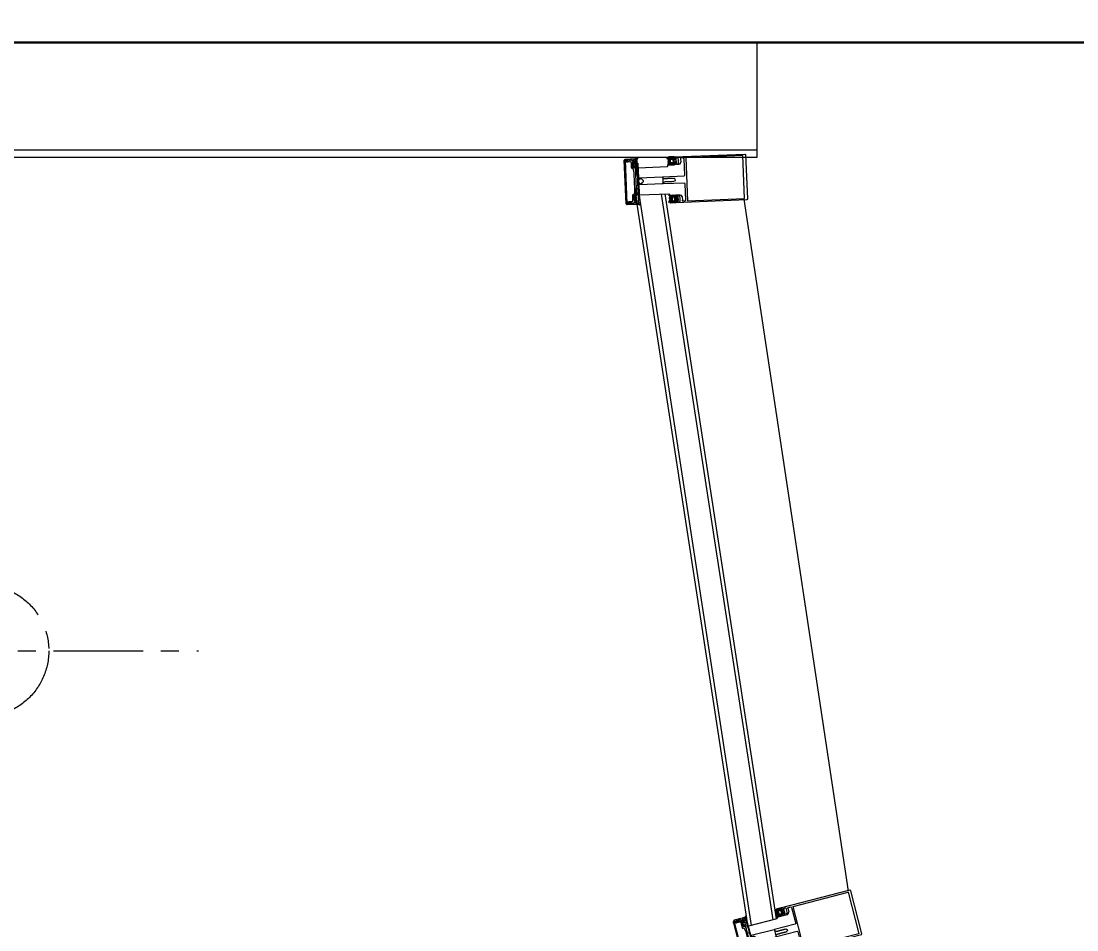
# Model space of a CAD drawing. Header units: millimetres. Extents: x -13407 to 8062823, y -2611 to 109271.
# Drawn here: x 28564 to 30040, y 10200 to 11470 of the extents above; entities that cross this region are included whole.
import ezdxf
from ezdxf import colors
from ezdxf.entities.mleader import LeaderData, LeaderLine
from ezdxf.math import Vec2, Vec3

# ---------------------------------------------------------------- set-up
doc = ezdxf.new("R2010")
doc.units = ezdxf.units.MM
doc.linetypes.add('ADSK_Штриховая_ш2 п1', pattern=[3, 2, -1])
doc.linetypes.add('CENTER', pattern=[2, 1.25, -0.25, 0.25, -0.25])
for name, color, linetype, lineweight in [('АР_Лестницы', 250, 'Continuous', 15), ('АР_Навесной фасад', 5, 'Continuous', 5), ('АР_Оси', 193, 'Continuous', 9), ('АР_Отметки', 250, 'Continuous', 15), ('АР_Перегородки витражные', 152, 'Continuous', 13), ('АР_Размеры дверей', 15, 'Continuous', 0), ('АР_Сущ Несущая стена', 202, 'Continuous', 30), ('АР_тонкая линия', 250, 'Continuous', 0), ('АР_Тонкие', 250, 'Continuous', 5)]:
    doc.layers.add(name, color=color, linetype=linetype, lineweight=lineweight)
doc.layers.add('Тонкая', color=7, linetype='Continuous')
doc.styles.add('ISOCPEUR', font='isocpeur.ttf', dxfattribs={"width": 0.7})
pattern_1 = [(335.76716334, (-69115.3163, 318510.941), (0.651582564, 1.447617495), []), (65.76716334, (-69115.3163, 318510.941), (-1.447617495, 0.651582564), [])]

# ---------------------------------------------------------------- blocks, each defined once
blk = doc.blocks.new('_DotSmall')
at = {"color": 0, "linetype": 'ByBlock', "const_width": 0.5}
blk.add_lwpolyline([(-0.0625, 0, 1), (0.0625, 0, 1)], format="xyb", close=True, dxfattribs=at)
blk = doc.blocks.new('стойка витр.')
h = blk.add_hatch()
h.set_pattern_fill('ANSI37', scale=0.5, angle=-69.2328)
h.set_pattern_definition(pattern_1)
edge = h.paths.add_edge_path()
edge.add_line((-22.7, 14.1), (-23, 15))
edge.add_arc((-23.4, 14.9), 0.427, 20.7605, 72.3)
edge.add_arc((-23.2, 15.7), 0.427, 110.764, 252.288, ccw=False)
edge.add_line((-23.3, 16.1), (-22.3, 16.5))
edge.add_arc((-22.2, 16.3), 0.183, 20.749, 110.7854, ccw=False)
edge.add_line((-22.1, 16.4), (-22, 16.3))
edge.add_arc((-21.9, 16.3), 0.183, 200.7666, 335.778)
edge.add_line((-21.7, 16.3), (-21.1, 17.8))
edge.add_arc((-21.7, 18), 0.637, 344.3928, 381.7249)
edge.add_line((-21.1, 18.2), (-22.6, 22.1))
edge.add_arc((-23.2, 21.9), 0.637, 19.8094, 57.1415)
edge.add_line((-22.8, 22.4), (-24.3, 23.1))
edge.add_arc((-24.4, 23), 0.183, 65.7564, 200.7677)
edge.add_line((-24.5, 22.9), (-24.5, 22.8))
edge.add_arc((-24.7, 22.7), 0.183, -69.251, 20.7854, ccw=False)
edge.add_line((-24.6, 22.6), (-25.6, 22.2))
edge.add_arc((-25.8, 22.6), 0.427, 149.2464, 290.7703, ccw=False)
edge.add_arc((-26.5, 23), 0.427, 329.2344, 380.7738)
edge.add_line((-26.1, 23.2), (-26.5, 24.2))
edge.add_arc((-26.7, 24.1), 0.183, 20.749, 110.7854)
edge.add_line((-26.7, 24.3), (-33.5, 21.7))
edge.add_arc((-33.4, 21.4), 0.306, 107.612, 200.6883)
edge.add_line((-33.7, 21.3), (-33.4, 20.7))
edge.add_arc((-33.1, 20.8), 0.304, 200.7453, 225.8124)
edge.add_line((-33.3, 20.5), (-31.8, 18.9))
edge.add_arc((-32, 18.7), 0.305, -108.8628, 45.7814, ccw=False)
edge.add_arc((-28.7, 27.8), 9.95, 231.9543, 250.0412, ccw=False)
edge.add_arc((-35.1, 19.6), 0.4, 42.3093, 119.225)
edge.add_arc((-34.9, 19.6), 0.602, 134.395, 228.6478)
edge.add_arc((-28.5, 27.8), 11, 232.0873, 240.8889)
edge.add_arc((-36.9, 12.9), 6.09, 40.7589, 60.6144, ccw=False)
edge.add_arc((-32.5, 16.6), 0.305, -34.8959, 41.6027, ccw=False)
edge.add_line((-32.3, 16.5), (-32.8, 15.8))
edge.add_arc((-32.5, 15.6), 0.305, 145.1101, 256.4243)
edge.add_line((-32.6, 15.3), (-31.7, 15.1))
edge.add_arc((-31.8, 14.8), 0.305, -34.8899, 76.4243, ccw=False)
edge.add_line((-31.5, 14.6), (-32.1, 13.9))
edge.add_arc((-31.8, 13.7), 0.305, 145.1101, 256.4243)
edge.add_line((-31.9, 13.4), (-31, 13.2))
edge.add_arc((-31.1, 12.9), 0.305, -24.2247, 76.4204, ccw=False)
edge.add_line((-30.8, 12.8), (-31.6, 11.1))
edge.add_arc((-31.3, 11), 0.305, 155.7711, 290.7403)
edge.add_line((-31.2, 10.7), (-22.8, 13.9))
edge.add_arc((-22.9, 14.1), 0.183, 290.749, 380.749)
edge = h.paths.add_edge_path(flags=16)
edge.add_line((-23.1, 21), (-22.2, 18.6))
edge.add_arc((-22.7, 18.4), 0.541, -69.2328, 20.7672, ccw=False)
edge.add_line((-22.5, 17.9), (-23.4, 17.6))
edge.add_arc((-23.6, 18.1), 0.541, 200.7672, 290.7672, ccw=False)
edge.add_line((-24.1, 17.9), (-25, 20.3))
edge.add_arc((-24.5, 20.5), 0.541, 110.7672, 200.7672, ccw=False)
edge.add_line((-24.7, 21), (-23.8, 21.4))
edge.add_arc((-23.6, 20.8), 0.541, 20.7672, 110.7672, ccw=False)
edge = h.paths.add_edge_path(flags=16)
edge.add_line((-26.9, 20.3), (-25.5, 16.7))
edge.add_arc((-26, 16.5), 0.541, -69.2328, 20.7672, ccw=False)
edge.add_line((-25.8, 16), (-28.2, 15.1))
edge.add_arc((-28.4, 15.6), 0.541, 200.7672, 290.7672, ccw=False)
edge.add_line((-28.9, 15.4), (-30.3, 19))
edge.add_arc((-29.8, 19.2), 0.541, 110.7672, 200.7672, ccw=False)
edge.add_line((-30, 19.7), (-27.5, 20.6))
edge.add_arc((-27.4, 20.1), 0.541, 20.7672, 110.7672, ccw=False)
h = blk.add_hatch()
h.set_pattern_fill('ANSI37', scale=0.5, angle=-69.2328)
h.set_pattern_definition(pattern_1)
edge = h.paths.add_edge_path()
edge.add_line((-7.6, -25.6), (-7.3, -26.5))
edge.add_arc((-7.7, -26.7), 0.427, -30.7656, 20.7738, ccw=False)
edge.add_arc((-6.9, -27.1), 0.427, 149.2464, 290.7703)
edge.add_line((-6.8, -27.5), (-5.8, -27.1))
edge.add_arc((-5.8, -27), 0.183, 290.749, 380.7854)
edge.add_line((-5.7, -26.9), (-5.7, -26.8))
edge.add_arc((-5.5, -26.7), 0.183, 65.7564, 200.7677, ccw=False)
edge.add_line((-5.5, -26.5), (-4, -27.3))
edge.add_arc((-4.3, -27.8), 0.637, 19.8094, 57.1415, ccw=False)
edge.add_line((-3.7, -27.6), (-2.3, -31.5))
edge.add_arc((-2.9, -31.7), 0.637, -15.6072, 21.7249, ccw=False)
edge.add_line((-2.2, -31.9), (-2.8, -33.4))
edge.add_arc((-3, -33.4), 0.183, 200.7666, 335.778, ccw=False)
edge.add_line((-3.2, -33.4), (-3.2, -33.3))
edge.add_arc((-3.4, -33.4), 0.183, 20.749, 110.7854)
edge.add_line((-3.5, -33.2), (-4.5, -33.6))
edge.add_arc((-4.3, -34), 0.427, 110.764, 252.288)
edge.add_arc((-4.6, -34.8), 0.427, 20.7605, 72.3, ccw=False)
edge.add_line((-4.2, -34.6), (-3.8, -35.7))
edge.add_arc((-4, -35.7), 0.183, -69.251, 20.7854, ccw=False)
edge.add_line((-3.9, -35.9), (-10.6, -38.5))
edge.add_arc((-10.8, -38.2), 0.306, 200.846, 293.9223, ccw=False)
edge.add_line((-11, -38.3), (-11.3, -37.6))
edge.add_arc((-11, -37.5), 0.304, 175.722, 200.789, ccw=False)
edge.add_line((-11.3, -37.5), (-11.3, -35.2))
edge.add_arc((-11.6, -35.2), 0.305, 355.7529, 510.3972)
edge.add_arc((-3.1, -39.8), 9.95, 151.4932, 169.58)
edge.add_arc((-13.3, -38), 0.4, 282.3093, 359.225, ccw=False)
edge.add_arc((-13.2, -37.8), 0.602, 172.8865, 267.1393, ccw=False)
edge.add_arc((-2.9, -39.7), 11, 160.6454, 169.447, ccw=False)
edge.add_arc((-19.1, -34.1), 6.09, 340.92, 360.7754)
edge.add_arc((-13.3, -34), 0.305, 359.9316, 436.4302)
edge.add_line((-13.2, -33.7), (-14.1, -33.5))
edge.add_arc((-14, -33.2), 0.305, 145.1101, 256.4243, ccw=False)
edge.add_line((-14.3, -33), (-13.7, -32.3))
edge.add_arc((-14, -32.2), 0.305, 325.1101, 436.4243)
edge.add_line((-13.9, -31.9), (-14.8, -31.7))
edge.add_arc((-14.7, -31.4), 0.305, 145.1101, 256.4243, ccw=False)
edge.add_line((-15, -31.2), (-14.4, -30.5))
edge.add_arc((-14.7, -30.3), 0.305, 325.1139, 425.759)
edge.add_line((-14.6, -30), (-16.3, -29.3))
edge.add_arc((-16.2, -29), 0.305, 110.794, 245.7633, ccw=False)
edge.add_line((-16.3, -28.7), (-7.9, -25.5))
edge.add_arc((-7.8, -25.7), 0.183, 20.7854, 110.7854, ccw=False)
edge = h.paths.add_edge_path(flags=16)
edge.add_line((-3.3, -31.1), (-4.3, -28.7))
edge.add_arc((-4.8, -28.9), 0.541, 20.7672, 110.7672)
edge.add_line((-5, -28.3), (-5.9, -28.7))
edge.add_arc((-5.7, -29.2), 0.541, 110.7672, 200.7672)
edge.add_line((-6.2, -29.4), (-5.3, -31.8))
edge.add_arc((-4.8, -31.6), 0.541, 200.7672, 290.7672)
edge.add_line((-4.6, -32.1), (-3.7, -31.8))
edge.add_arc((-3.9, -31.3), 0.541, 290.7672, 380.7672)
edge = h.paths.add_edge_path(flags=16)
edge.add_line((-6.7, -33), (-8, -29.4))
edge.add_arc((-8.5, -29.6), 0.541, 20.7672, 110.7672)
edge.add_line((-8.7, -29.1), (-11.1, -30))
edge.add_arc((-10.9, -30.5), 0.541, 110.7672, 200.7672)
edge.add_line((-11.4, -30.7), (-10.1, -34.3))
edge.add_arc((-9.6, -34.1), 0.541, 200.7672, 290.7672)
edge.add_line((-9.4, -34.6), (-7, -33.7))
edge.add_arc((-7.2, -33.2), 0.541, 290.7672, 380.7672)
h = blk.add_hatch()
h.set_pattern_fill('ANSI37', scale=0.5, angle=-69.2328)
h.set_pattern_definition([(335.76716334, (-69115.9168, 318510.7132), (0.651582564, 1.447617495), []), (65.76716334, (-69115.9168, 318510.7132), (-1.447617495, 0.651582564), [])])
edge = h.paths.add_edge_path()
edge.add_arc((-61.4, -46.2), 0.549, 155.7657, 200.7672)
edge.add_line((-61.9, -46), (-61.2, -44.4))
edge.add_arc((-61, -44.5), 0.183, 20.7672, 155.7657)
edge.add_line((-60.9, -44.4), (-60.8, -44.6))
edge.add_arc((-60.6, -44.6), 0.183, 200.7672, 290.7672)
edge.add_line((-60.6, -44.7), (-59.4, -44.3))
edge.add_arc((-59.6, -43.9), 0.427, -69.2328, 72.2936)
edge.add_arc((-59.3, -43.1), 0.427, 200.7672, 252.2936)
edge.add_line((-59.7, -43.2), (-63, -34.5))
edge.add_arc((-62.7, -34.4), 0.305, 110.7672, 200.7672)
edge.add_line((-62.8, -34.1), (-60.6, -33.3))
edge.add_arc((-60.4, -33.6), 0.304, 76.4029, 110.7672)
edge.add_line((-60.4, -33.3), (-60.1, -33.6))
edge.add_arc((-108.2, -55.9), 53, 16.7114, 24.8229)
edge.add_line((-57.4, -40.6), (-57.9, -41.3))
edge.add_arc((-57.7, -41.5), 0.305, 145.1109, 256.4234)
edge.add_line((-57.7, -41.8), (-56.9, -42))
edge.add_arc((-57, -42.3), 0.305, -34.8891, 76.4234)
edge.add_line((-56.7, -42.5), (-57.2, -43.3))
edge.add_arc((-56.9, -43.5), 0.305, 145.1109, 256.4234)
edge.add_line((-57, -43.8), (-56.1, -44))
edge.add_arc((-56.2, -44.3), 0.305, -34.8891, 76.4234)
edge.add_line((-56, -44.4), (-56.5, -45.1))
edge.add_arc((-56.2, -45.3), 0.305, 145.1109, 256.4234)
edge.add_line((-56.3, -45.6), (-55.4, -45.8))
edge.add_arc((-55.5, -46.1), 0.305, -34.8891, 76.4234)
edge.add_line((-55.3, -46.3), (-55.8, -47))
edge.add_arc((-55.5, -47.2), 0.305, 145.1109, 256.4234)
edge.add_line((-55.6, -47.5), (-54.7, -47.8))
edge.add_arc((-54.8, -48.1), 0.305, -34.8891, 76.4234)
edge.add_line((-54.5, -48.3), (-55, -49))
edge.add_arc((-54.8, -49.1), 0.305, 145.1109, 256.4234)
edge.add_line((-54.8, -49.4), (-54, -49.6))
edge.add_arc((-54.1, -49.9), 0.305, -34.8891, 76.4234)
edge.add_line((-53.8, -50.1), (-54.3, -50.8))
edge.add_arc((-54.1, -51), 0.305, 145.1109, 256.4234)
edge.add_line((-54.1, -51.3), (-53.3, -51.5))
edge.add_arc((-53.4, -51.8), 0.305, -43.6751, 76.4279)
edge.add_line((-53.1, -52), (-53.8, -52.6))
edge.add_arc((-53.6, -52.8), 0.305, 136.3286, 262.7471)
edge.add_arc((-54.6, -61.1), 7.99, 59.586, 82.7471)
edge.add_arc((-50.7, -54.4), 0.305, 253.291, 419.586)
edge.add_arc((-52.6, -60.5), 6.03, 73.291, 110.7672)
edge.add_line((-54.7, -54.9), (-54.8, -54.9))
edge.add_arc((-55, -54.5), 0.427, 200.7672, 290.7672)
edge.add_line((-55.4, -54.7), (-56.7, -51.1))
edge.add_arc((-56.3, -51), 0.427, 149.2366, 200.7672)
edge.add_arc((-57, -50.5), 0.427, -30.7634, 40.0143)
edge.add_arc((-57, -50.5), 0.427, 40.0005, 110.7672)
edge.add_line((-57.2, -50.1), (-58.3, -50.6))
edge.add_arc((-58.3, -50.7), 0.183, 110.7672, 200.7672)
edge.add_line((-58.4, -50.8), (-58.4, -51))
edge.add_arc((-58.5, -51.1), 0.183, 245.7686, 380.7672)
edge.add_line((-58.6, -51.3), (-60.2, -50.6))
edge.add_arc((-60, -50.1), 0.549, 200.7672, 245.7686)
edge.add_line((-60.5, -50.3), (-61.9, -46.4))
edge = h.paths.add_edge_path(flags=16)
edge.add_arc((-59.4, -49), 0.541, 200.7672, 290.7672)
edge.add_line((-60.8, -46.8), (-59.9, -49.2))
edge.add_arc((-60.3, -46.6), 0.541, 110.7672, 200.7672)
edge.add_line((-59.3, -45.7), (-60.5, -46.1))
edge.add_arc((-59.1, -46.2), 0.541, 20.7672, 110.7672)
edge.add_line((-57.7, -48.4), (-58.6, -46))
edge.add_arc((-58.2, -48.6), 0.541, -69.2328, 20.7672)
edge.add_line((-59.2, -49.5), (-58, -49.1))
at = {"lineweight": 0, "ltscale": 100, "transparency": 33554687}
for points in [[(65.9, 59.3), (-26.6, 24.2), (-25.9, 22.2), (-25.3, 22), (-24.8, 22.1), (-25.2, 23.2), (-20.5, 24.9), (-19.2, 21.4), (-18.8, 21.3), (-19, 20.8), (-17.7, 17.4), (-22.4, 15.6), (-22.7, 16.5), (-23.2, 16.4), (-23.4, 15.7), (-22.8, 13.9), (-17.2, 16), (-16.2, 17), (-15.5, 19.8), (-15.4, 20.1), (-17, 24.3), (-17.4, 24.6), (-17.5, 25.4), (-13.7, 26.9), (-12.5, 26.3), (-4.3, 4.8), (-4.9, 3.6), (-32.7, -7), (-32.8, -7.4), (-32.4, -8.4), (-31.1, -9.1), (-30.3, -8.8), (-29.8, -9.1), (-28.6, -8.7), (-28.6, -8.2), (-28.2, -8.5), (-27, -8.1), (-26.9, -7.5), (-26.5, -7.9), (-25.3, -7.5), (-25.3, -6.9), (-24.8, -7.2), (-23.6, -6.8), (-23.6, -6.3), (-23.1, -6.6), (-21.9, -6.2), (-21.9, -5.6), (-21.5, -6), (-20.3, -5.6), (-20.2, -5), (-19.8, -5.3), (-18.6, -4.9), (-18.4, -4.3), (-18, -4.7), (-17.4, -4.4), (-15.1, -4.8), (-14.5, -6.4), (-15.8, -7.9), (-15.9, -8.7), (-16.3, -8.3), (-17.4, -8.8), (-17.6, -9.3), (-18, -9), (-19.1, -9.4), (-19.3, -10), (-19.7, -9.6), (-20.8, -10.1), (-20.9, -10.6), (-21.4, -10.3), (-22.5, -10.7), (-22.6, -11.2), (-23, -10.9), (-24.3, -11.3), (-24.3, -11.9), (-24.7, -11.5), (-25.8, -12), (-26, -12.5), (-26.4, -12.2), (-27.6, -12.6), (-27.6, -13.1), (-28.1, -12.8), (-29.3, -13.3), (-29.3, -13.8), (-29.9, -15.1), (-29.5, -16.2), (-29.1, -16.3), (-1.3, -5.8), (-0.1, -6.4), (8.1, -27.9), (7.6, -29.2), (3.8, -30.6), (3.2, -29.8), (3.4, -29.5), (1.7, -25.2), (1.6, -25.1), (-0.9, -23.4), (-2.3, -23.3), (-7.8, -25.4), (-7.2, -27.2), (-6.5, -27.6), (-6, -27.4), (-6.4, -26.4), (-1.7, -24.6), (-0.4, -28.2), (0, -28.3), (-0.2, -28.7), (1.1, -32.2), (-3.6, -33.9), (-3.9, -33), (-4.4, -33.2), (-4.6, -33.8), (-4, -35.7), (88.6, -0.5), (89.2, 0.7), (67.2, 58.7)], [(63.8, 56.3), (85.1, 0.2), (10.6, -28), (-10.6, 28)], [(-68.6, -58.5), (-90.2, -1.6), (-90, -1.3), (-89, -0.9), (-88.6, -1), (-87.7, -3.3), (-87.4, -3.4), (-86.7, -3.2), (-86.4, -2.8), (-87.3, -0.5), (-87.2, -0.2), (-82, 1.7), (-80.5, 1.3), (-79.7, 1.5), (-77.3, 4.2), (-77.8, 4.8), (-90.5, 0), (-91.4, -2), (-69.8, -59.1), (-67.8, -59.9), (-55.1, -55.1), (-55.2, -54.3), (-58.7, -53.8), (-59.5, -54.2), (-60.2, -55.7), (-65.4, -57.6), (-65.7, -57.4), (-66.6, -55.1), (-67, -55), (-67.7, -55.3), (-67.9, -55.6), (-67, -57.9), (-67.2, -58.3), (-68.2, -58.7)]]:
    blk.add_lwpolyline(points, close=True, dxfattribs=at)
at = {"color": 7, "lineweight": 0, "ltscale": 100, "transparency": 33554687}
for points in [[(-22.7, 14.1), (-23, 15, 0.228752), (-23.3, 15.3, -0.710164), (-23.3, 16.1), (-22.3, 16.5, -0.4144), (-22.1, 16.4), (-22, 16.3, 0.66825), (-21.7, 16.3), (-21.1, 17.8, 0.164348), (-21.1, 18.2), (-22.6, 22.1, 0.164348), (-22.8, 22.4), (-24.3, 23.1, 0.66825), (-24.5, 22.9), (-24.5, 22.8, -0.4144), (-24.6, 22.6), (-25.6, 22.2, -0.710164), (-26.1, 22.8, 0.228752), (-26.1, 23.2), (-26.5, 24.2, 0.4144), (-26.7, 24.3), (-33.5, 21.7, 0.430028), (-33.7, 21.3), (-33.4, 20.7, 0.109814), (-33.3, 20.5), (-31.8, 18.9, -0.800036), (-32.1, 18.4, -0.079083), (-34.8, 19.9, 0.348803), (-35.3, 20, 0.436125), (-35.3, 19.1, 0.038423), (-33.9, 18.2, -0.086853), (-32.3, 16.9, -0.346763), (-32.3, 16.5), (-32.8, 15.8, 0.527877), (-32.6, 15.3), (-31.7, 15.1, -0.527877), (-31.5, 14.6), (-32.1, 13.9, 0.527877), (-31.9, 13.4), (-31, 13.2, -0.469739), (-30.8, 12.8), (-31.6, 11.1, 0.667984), (-31.2, 10.7), (-22.8, 13.9, 0.414214)], [(-74.1, 3.3, 0.57795), (-74.3, 3.8), (-75.2, 3.8, -0.615334), (-75.4, 4.3, 0.101403), (-73.8, 7.1, 0.887085), (-74.4, 7.4, -0.164997), (-77.4, 4.9), (-77.5, 4.9, 0.414304), (-77.7, 4.3), (-76.4, 0.8, 0.228696), (-76.1, 0.5, -0.319049), (-75.8, 0.1, -0.319002), (-76.1, -0.3), (-77.2, -0.7, -0.4144), (-77.5, -0.6), (-77.6, -0.4, 0.668339), (-77.9, -0.4), (-78.6, -1.9, 0.198883), (-78.6, -2.4), (-77.2, -6.2, 0.198883), (-76.9, -6.5), (-75.3, -7.3, 0.668339), (-75.1, -7), (-75.1, -6.8, -0.4144), (-75, -6.6), (-73.9, -6.1, -0.710202), (-73.4, -6.7, 0.228696), (-73.4, -7.1), (-70.1, -15.8, 0.414362), (-69.7, -16), (-67.4, -15.1, 0.151171), (-67.3, -15), (-67.3, -14.6, 0.035408), (-69.9, -7.6), (-70.8, -7.4, -0.527868), (-71, -6.9), (-70.5, -6.2, 0.527868), (-70.6, -5.7), (-71.5, -5.4, -0.527868), (-71.7, -4.9), (-71.2, -4.2, 0.527868), (-71.4, -3.7), (-72.3, -3.5, -0.527868), (-72.4, -3.1), (-71.9, -2.4, 0.527868), (-72.1, -1.9), (-73, -1.7, -0.527868), (-73.1, -1.2), (-72.7, -0.4, 0.527868), (-72.8, 0.1), (-73.7, 0.3, -0.527868), (-73.9, 0.8), (-73.4, 1.5, 0.527868), (-73.5, 1.9), (-74.4, 2.1, -0.527868), (-74.6, 2.6)], [(-7.6, -25.6), (-7.3, -26.5, -0.228752), (-7.3, -26.9, 0.710164), (-6.8, -27.5), (-5.8, -27.1, 0.4144), (-5.7, -26.9), (-5.7, -26.8, -0.66825), (-5.5, -26.5), (-4, -27.3, -0.164348), (-3.7, -27.6), (-2.3, -31.5, -0.164348), (-2.2, -31.9), (-2.8, -33.4, -0.66825), (-3.2, -33.4), (-3.2, -33.3, 0.4144), (-3.5, -33.2), (-4.5, -33.6, 0.710164), (-4.5, -34.4, -0.228752), (-4.2, -34.6), (-3.8, -35.7, -0.4144), (-3.9, -35.9), (-10.6, -38.5, -0.430028), (-11, -38.3), (-11.3, -37.6, -0.109814), (-11.3, -37.5), (-11.3, -35.2, 0.800036), (-11.8, -35.1, 0.079083), (-12.9, -38, -0.348803), (-13.2, -38.4, -0.436125), (-13.8, -37.7, -0.038423), (-13.3, -36.1, 0.086853), (-13, -34, 0.346763), (-13.2, -33.7), (-14.1, -33.5, -0.527877), (-14.3, -33), (-13.7, -32.3, 0.527877), (-13.9, -31.9), (-14.8, -31.7, -0.527877), (-15, -31.2), (-14.4, -30.5, 0.469739), (-14.6, -30), (-16.3, -29.3, -0.667984), (-16.3, -28.7), (-7.9, -25.5, -0.414214)], [(-53.3, -51.5, -0.57795), (-53.1, -52), (-53.8, -52.6, 0.615334), (-53.6, -53.1, -0.101403), (-50.6, -54.2, -0.887085), (-50.8, -54.7, 0.164997), (-54.7, -54.9), (-54.8, -54.9, -0.414304), (-55.4, -54.7), (-56.7, -51.1, -0.228696), (-56.7, -50.8, 0.319049), (-56.7, -50.3, 0.319002), (-57.2, -50.1), (-58.3, -50.6, 0.4144), (-58.4, -50.8), (-58.4, -51, -0.668339), (-58.6, -51.3), (-60.2, -50.6, -0.198883), (-60.5, -50.3), (-61.9, -46.4, -0.198883), (-61.9, -46), (-61.2, -44.4, -0.668339), (-60.9, -44.4), (-60.8, -44.6, 0.4144), (-60.6, -44.7), (-59.4, -44.3, 0.710202), (-59.4, -43.5, -0.228696), (-59.7, -43.2), (-63, -34.5, -0.414362), (-62.8, -34.1), (-60.6, -33.3, -0.151171), (-60.4, -33.3), (-60.1, -33.6, -0.035408), (-57.4, -40.6), (-57.9, -41.3, 0.527868), (-57.7, -41.8), (-56.9, -42, -0.527868), (-56.7, -42.5), (-57.2, -43.3, 0.527868), (-57, -43.8), (-56.1, -44, -0.527868), (-56, -44.4), (-56.5, -45.1, 0.527868), (-56.3, -45.6), (-55.4, -45.8, -0.527868), (-55.3, -46.3), (-55.8, -47, 0.527868), (-55.6, -47.5), (-54.7, -47.8, -0.527868), (-54.5, -48.3), (-55, -49, 0.527868), (-54.8, -49.4), (-54, -49.6, -0.527868), (-53.8, -50.1), (-54.3, -50.8, 0.527868), (-54.1, -51.3)]]:
    blk.add_lwpolyline(points, format="xyb", close=True, dxfattribs=at)
at = {"color": 7}
for points in [[(-26.9, 20.3), (-25.5, 16.7, -0.414214), (-25.8, 16), (-28.2, 15.1, -0.414214), (-28.9, 15.4), (-30.3, 19, -0.414214), (-30, 19.7), (-27.5, 20.6, -0.414214)], [(-23.1, 21), (-22.2, 18.6, -0.414214), (-22.5, 17.9), (-23.4, 17.6, -0.414214), (-24.1, 17.9), (-25, 20.3, -0.414214), (-24.7, 21), (-23.8, 21.4, -0.414214)], [(-75.3, -1.9), (-74.4, -4.3, -0.414214), (-74.7, -5), (-75.9, -5.4, -0.414214), (-76.6, -5.1), (-77.5, -2.7, -0.414214), (-77.2, -2), (-76, -1.6, -0.414214)], [(-6.7, -33), (-8, -29.4, 0.414214), (-8.7, -29.1), (-11.1, -30, 0.414214), (-11.4, -30.7), (-10.1, -34.3, 0.414214), (-9.4, -34.6), (-7, -33.7, 0.414214)], [(-3.3, -31.1), (-4.3, -28.7, 0.414214), (-5, -28.3), (-5.9, -28.7, 0.414214), (-6.2, -29.4), (-5.3, -31.8, 0.414214), (-4.6, -32.1), (-3.7, -31.8, 0.414214)], [(-57.7, -48.4), (-58.6, -46, 0.414214), (-59.3, -45.7), (-60.5, -46.1, 0.414214), (-60.8, -46.8), (-59.9, -49.2, 0.414214), (-59.2, -49.5), (-58, -49.1, 0.414214)]]:
    blk.add_lwpolyline(points, format="xyb", close=True, dxfattribs=at)
at = {"color": 7, "lineweight": 0, "ltscale": 100, "transparency": 33554687}
for points in [[(-26.7, 24.3), (-26.7, 24.3)], [(-72, 0.1), (-72.9, -0.3)], [(-22.8, 13.9), (-22.8, 13.9)]]:
    blk.add_lwpolyline(points, dxfattribs=at)
at = {"lineweight": 0, "ltscale": 100, "transparency": 33554687}
for points in [[(-73.6, -6.3), (-74.2, -6), (-74.8, -6.2), (-74.4, -7.2), (-76.6, -8, -0.414362), (-77, -7.8), (-79.3, -1.5, -0.414326), (-78.7, -0.2), (-77.3, 0.4), (-76.9, -0.7), (-76.3, -0.4), (-76.1, 0.3), (-77.3, 3.5, 0.551224), (-77.8, 3.6), (-79.9, 1.3, -0.267349), (-80.9, 1.1), (-82.1, 1.4, 0.249629), (-82.6, 1.3), (-86.2, -1.9, 0.827043), (-85.6, -2.8), (-82.1, -1.5, -0.414326), (-80.8, -2.1), (-78.1, -9.1, 0.414326), (-76.8, -9.7), (-75.7, -9.2, -0.082799), (-71.8, -16.3), (-68.3, -25.6), (-67.9, -25.7), (-68.1, -26.1), (-64.6, -35.3, -0.082799), (-62.8, -43.1), (-63.9, -43.6, 0.414326), (-64.5, -44.9), (-61.9, -51.9, -0.414326), (-62.5, -53.2), (-66, -54.5, 0.827043), (-65.8, -55.6), (-61, -55.6, 0.249629), (-60.6, -55.4), (-59.9, -54.3, -0.267349), (-59, -53.9), (-55.9, -54.2, 0.551224), (-55.6, -53.7), (-56.8, -50.5), (-57.5, -50.1), (-58, -50.4), (-57.6, -51.4), (-59.1, -52, -0.414326), (-60.5, -51.4), (-62.8, -45.1, -0.414362), (-62.7, -44.7), (-60.5, -43.9), (-60.1, -44.8), (-59.6, -44.6), (-59.3, -43.9)], [(-32.4, -8.4), (-32.8, -7.4, 0.523933), (-33.2, -7.2), (-64.2, -18.9, 0.414326), (-64.5, -19.6), (-64.1, -20.9, 0.410627), (-63.4, -21.2), (-62.7, -21, 0.492552), (-62.6, -20.7), (-62.8, -20.2, -0.441111), (-62.6, -19.9), (-60.8, -19.3, -0.208057), (-59.9, -19.4, -0.000016), (-56.9, -20.8, -0.439819), (-56.4, -22.2, -0.000016), (-57.7, -25.2, -0.208057), (-58.3, -25.9), (-60.1, -26.6, -0.441111), (-60.4, -26.5), (-60.6, -26, 0.492552), (-60.9, -25.9), (-61.5, -26.1, 0.410627), (-61.8, -26.8), (-61.3, -28.1, 0.414326), (-60.6, -28.4), (-29.6, -16.6, 0.523933), (-29.5, -16.2), (-29.8, -15.2)]]:
    blk.add_lwpolyline(points, format="xyb", close=True, dxfattribs=at)
blk.add_lwpolyline([(-72.9, -0.3), (-54.8, -48), (-53.9, -47.7), (-72, 0.1)], close=True)
for points in [[(-69.8, -5.6), (-69.2, -5.9), (-30.9, 8.6), (-30.6, 9.2), (-31.2, 10.7)], [(-56.1, -42), (-55.8, -41.4), (-17.5, -26.8), (-16.8, -27.1), (-16.3, -28.6)]]:
    blk.add_lwpolyline(points, dxfattribs=at)
at = {"color": 7, "lineweight": 0, "ltscale": 100, "transparency": 33554687}
blk.add_arc((-33.4, 21.4), 0.305, 110.7562, 200.7779, dxfattribs=at)
blk = doc.blocks.new('A$C65590e4a')
at = {"layer": 'АР_Перегородки витражные', "color": 5}
for p, q in [((-4922.6, -207.7), (-4765.8, -1230)), ((-4917.5, -208.1), (-4760.2, -1233.4)), ((-4729.2, -1225.4), (-4885.5, -211.6)), ((-4724.4, -1224.1), (-4880.4, -211.3)), ((-4770.4, -218.7), (-4624.4, -1185.6))]:
    blk.add_line(p, q, dxfattribs=at)
at = {"layer": 'АР_Перегородки витражные', "color": 5, "ltscale": 100}
blk.add_line((-4765.6, -1225.4), (-4785.7, -1229.8), dxfattribs=at)
at = {"layer": 'АР_Перегородки витражные', "color": 5, "xscale": -1, "rotation": 203.1951397378747}
blk.add_blockref('стойка витр.', (-4850.2, -191), dxfattribs=at)
at = {"layer": 'АР_Перегородки витражные', "color": 5, "rotation": 353.7205603567987}
blk.add_blockref('стойка витр.', (-4694, -1235.9), dxfattribs=at)
blk = doc.blocks.new('A$C830f1e91')
at = {"layer": 'АР_Оси', "linetype": 'CENTER', "lineweight": 0, "ltscale": 100}
blk.add_lwpolyline([(-6135.1, -849.8), (-5532.6, -849.8)], dxfattribs=at)
blk.add_circle((-5833.9, -849.8), 92, dxfattribs=at)
blk.add_circle((-5833.9, -849.8), 92, dxfattribs=at)

msp = doc.modelspace()

# ---------------------------------------------------------------- linework, layer by layer
at = {"layer": 'АР_Лестницы', "ltscale": 100}
for centre, radius, start, end in [((34341.7, 11438.2), 7688.1, 196.26308, 355.13934), ((34341.8, 11438.4), 7088.2, 197.69065, 351.2215), ((34341.8, 11438.4), 7388.3, 196.94751, 351.21987)]:
    msp.add_arc(centre, radius, start, end, dxfattribs=at)
at = {"layer": 'АР_Навесной фасад', "ltscale": 100}
for p, q in [((21270, 11290), (29593.5, 11290)), ((21280, 11280), (29593.5, 11280))]:
    msp.add_line(p, q, dxfattribs=at)
at = {"layer": 'АР_Сущ Несущая стена', "ltscale": 100}
msp.add_line((21120, 11440), (32137.4, 11440), dxfattribs=at)
at = {"layer": 'АР_тонкая линия', "linetype": 'ADSK_Штриховая_ш2 п1', "ltscale": 100}
msp.add_arc((34341.3, 11436.2), 6788.6, 181.31863, 358.68137, dxfattribs=at)
at = {"layer": 'АР_Тонкие', "ltscale": 100}
msp.add_line((29593.5, 11280), (29593.5, 11440), dxfattribs=at)

# ---------------------------------------------------------------- block references
at = {"layer": 'АР_Размеры дверей', "color": 18, "ltscale": 100, "true_color": 0x000000}
msp.add_blockref('A$C830f1e91', (34345, 11440), dxfattribs=at)
at = {"layer": 'Тонкая', "ltscale": 100}
msp.add_blockref('A$C65590e4a', (34345, 11440), dxfattribs=at)

# ---------------------------------------------------------------- leaders
at = {"layer": 'АР_Отметки'}
ml = msp.add_multileader_mtext('Standard', dxfattribs=at)
ml.set_content('-1,140', color=256, style='ISOCPEUR')
ml.set_leader_properties(color=256, linetype='Continuous', lineweight=-1)
ml.set_arrow_properties(name='DOTSMALL')
ml.build(insert=Vec2(0, 0))
ml.multileader.update_dxf_attribs({"has_text_frame": 1, "text_left_attachment_type": 4, "text_right_attachment_type": 4, "dogleg_length": 100, "arrow_head_size": 180})
ctx = ml.context
ctx.base_point, ctx.char_height, ctx.arrow_head_size, ctx.landing_gap_size, ctx.plane_origin = Vec3(34150, 75558.9), 250, 180, 50, Vec3(34068.6, 74291.3)
ctx.left_attachment, ctx.right_attachment = 4, 4
notes = []
notes.append((ctx, [(0, (0, 0, 0), (0, 0), (1, 0), 1, [])]))
ctx.mtext.insert, ctx.mtext.width, ctx.mtext.line_spacing_style, ctx.mtext.flow_direction = Vec3(34200, 75892.2), 852.697, 2, 5
ml = msp.add_multileader_mtext('Standard', dxfattribs=at)
ml.set_content('-1,140', color=256, style='ISOCPEUR')
ml.set_leader_properties(color=256, linetype='Continuous', lineweight=-1)
ml.set_arrow_properties(name='DOTSMALL')
ml.build(insert=Vec2(0, 0))
ml.multileader.update_dxf_attribs({"has_text_frame": 1, "text_left_attachment_type": 4, "text_right_attachment_type": 4, "dogleg_length": 100, "arrow_head_size": 180})
ctx = ml.context
ctx.base_point, ctx.char_height, ctx.arrow_head_size, ctx.landing_gap_size, ctx.plane_origin = Vec3(31490.1, 73467.6, 0), 250, 180, 50, Vec3(31408.7, 73753.8, 0)
ctx.left_attachment, ctx.right_attachment = 4, 4
notes.append((ctx, [(0, (0, 0, 0), (0, 0), (1, 0), 1, [])]))
ctx.mtext.insert, ctx.mtext.width, ctx.mtext.line_spacing_style, ctx.mtext.flow_direction = Vec3(31540.1, 73801, 0), 852.697, 2, 5
ml = msp.add_multileader_mtext('Standard', dxfattribs=at)
ml.set_content('{\\W0.8;-2,250}', color=256, style='ISOCPEUR')
ml.set_leader_properties(color=256, linetype='Continuous', lineweight=-1)
ml.set_arrow_properties(name='DOTSMALL')
ml.build(insert=Vec2(0, 0))
ml.multileader.update_dxf_attribs({"has_text_frame": 1, "text_left_attachment_type": 4, "text_right_attachment_type": 4, "dogleg_length": 100, "arrow_head_size": 180})
ctx = ml.context
ctx.base_point, ctx.char_height, ctx.arrow_head_size, ctx.landing_gap_size, ctx.plane_origin = Vec3(49783.8, 72941.4), 250, 180, 50, Vec3(49702.4, 71663.3)
ctx.left_attachment, ctx.right_attachment = 4, 4
notes.append((ctx, [(0, (0, 0, 0), (0, 0), (1, 0), 1, [])]))
ctx.mtext.insert, ctx.mtext.width, ctx.mtext.defined_height, ctx.mtext.line_spacing_style, ctx.mtext.flow_direction = Vec3(49833.8, 73274.7), 769.989, 343.9, 2, 5
ml = msp.add_multileader_mtext('Standard', dxfattribs=at)
ml.set_content('+2,100', color=256, style='ISOCPEUR')
ml.set_leader_properties(color=256, linetype='Continuous', lineweight=-1)
ml.set_arrow_properties(name='DOTSMALL')
ml.build(insert=Vec2(0, 0))
ml.multileader.update_dxf_attribs({"has_text_frame": 1, "text_left_attachment_type": 4, "text_right_attachment_type": 4, "dogleg_length": 100, "arrow_head_size": 180})
ctx = ml.context
ctx.base_point, ctx.char_height, ctx.arrow_head_size, ctx.landing_gap_size, ctx.plane_origin = Vec3(54621.2, 71236.4, 0), 250, 180, 50, Vec3(54539.8, 69968.9, 0)
ctx.left_attachment, ctx.right_attachment = 4, 4
notes.append((ctx, [(0, (0, 0, 0), (0, 0), (1, 0), 1, [])]))
ctx.mtext.insert, ctx.mtext.width, ctx.mtext.line_spacing_style, ctx.mtext.flow_direction = Vec3(54671.2, 71569.8, 0), 852.697, 2, 5
ml = msp.add_multileader_mtext('Standard', dxfattribs=at)
ml.set_content('Л.5', color=256, style='ISOCPEUR')
ml.set_leader_properties(color=256, linetype='Continuous', lineweight=-1)
ml.set_arrow_properties(name='DOTSMALL')
ml.build(insert=Vec2(0, 0))
ml.multileader.update_dxf_attribs({"has_text_frame": 1, "text_left_attachment_type": 4, "text_right_attachment_type": 4, "dogleg_length": 100, "arrow_head_size": 180})
ctx = ml.context
ctx.base_point, ctx.char_height, ctx.arrow_head_size, ctx.landing_gap_size, ctx.plane_origin = Vec3(54572.8, 68702.2), 250, 180, 50, Vec3(79808.7, 57079.1)
ctx.left_attachment, ctx.right_attachment = 4, 4
notes.append((ctx, [(0, (0, 0, 0), (0, 0), (1, 0), 1, [])]))
ctx.mtext.insert, ctx.mtext.width, ctx.mtext.line_spacing_style, ctx.mtext.flow_direction = Vec3(54622.8, 69035.5), 852.697, 2, 5
ml = msp.add_multileader_mtext('Standard', dxfattribs=at)
ml.set_content('0,000', color=256, style='ISOCPEUR')
ml.set_leader_properties(color=256, linetype='Continuous', lineweight=-1)
ml.set_arrow_properties(name='DOTSMALL')
ml.build(insert=Vec2(0, 0))
ml.multileader.update_dxf_attribs({"has_text_frame": 1, "text_left_attachment_type": 4, "text_right_attachment_type": 4, "dogleg_length": 100, "arrow_head_size": 180})
ctx = ml.context
ctx.base_point, ctx.char_height, ctx.arrow_head_size, ctx.landing_gap_size, ctx.plane_origin = Vec3(39547.1, 65532.4, 0), 250, 180, 50, Vec3(37385.9, 65007.8, 0)
ctx.left_attachment, ctx.right_attachment = 4, 4
notes.append((ctx, [(0, (0, 0, 0), (0, 0), (1, 0), 1, [])]))
ctx.mtext.insert, ctx.mtext.width, ctx.mtext.line_spacing_style, ctx.mtext.flow_direction = Vec3(39597.1, 65932.4, 0), 852.697, 2, 5
ml = msp.add_multileader_mtext('Standard', dxfattribs=at)
ml.set_content('0,000', color=256, style='ISOCPEUR')
ml.set_leader_properties(color=256, linetype='Continuous', lineweight=-1)
ml.set_arrow_properties(name='DOTSMALL')
ml.build(insert=Vec2(0, 0))
ml.multileader.update_dxf_attribs({"has_text_frame": 1, "text_left_attachment_type": 4, "text_right_attachment_type": 4, "dogleg_length": 100, "arrow_head_size": 180})
ctx = ml.context
ctx.base_point, ctx.char_height, ctx.arrow_head_size, ctx.landing_gap_size, ctx.plane_origin = Vec3(55204.3, 64751.8, 0), 250, 180, 50, Vec3(55122.9, 63550.9, 0)
ctx.left_attachment, ctx.right_attachment = 4, 4
notes.append((ctx, [(0, (0, 0, 0), (0, 0), (1, 0), 1, [])]))
ctx.mtext.insert, ctx.mtext.width, ctx.mtext.line_spacing_style, ctx.mtext.flow_direction = Vec3(55254.3, 65151.8, 0), 852.697, 2, 5
ml = msp.add_multileader_mtext('Standard', dxfattribs=at)
ml.set_content('%%P0,000', color=256, style='ISOCPEUR')
ml.set_leader_properties(color=256, linetype='Continuous', lineweight=-1)
ml.set_arrow_properties(name='DOTSMALL')
ml.build(insert=Vec2(0, 0))
ml.multileader.update_dxf_attribs({"has_text_frame": 1, "text_left_attachment_type": 4, "text_right_attachment_type": 4, "dogleg_length": 100, "arrow_head_size": 180})
ctx = ml.context
ctx.base_point, ctx.char_height, ctx.arrow_head_size, ctx.landing_gap_size, ctx.plane_origin = Vec3(58153.4, 64744.3), 250, 180, 50, Vec3(55082.4, 63154.7)
ctx.left_attachment, ctx.right_attachment = 4, 4
notes.append((ctx, [(0, (0, 0, 0), (0, 0), (1, 0), 1, [])]))
ctx.mtext.insert, ctx.mtext.width, ctx.mtext.line_spacing_style, ctx.mtext.flow_direction = Vec3(58203.4, 65077.6), 852.697, 2, 5
ml = msp.add_multileader_mtext('Standard', dxfattribs=at)
ml.set_content('-2,650', color=256, style='ISOCPEUR')
ml.set_leader_properties(color=256, linetype='Continuous', lineweight=-1)
ml.set_arrow_properties(name='DOTSMALL')
ml.build(insert=Vec2(0, 0))
ml.multileader.update_dxf_attribs({"has_text_frame": 1, "text_left_attachment_type": 4, "text_right_attachment_type": 4, "dogleg_length": 100, "arrow_head_size": 180})
ctx = ml.context
ctx.base_point, ctx.char_height, ctx.arrow_head_size, ctx.landing_gap_size, ctx.plane_origin = Vec3(43941.4, 58653.8), 250, 180, 50, Vec3(41780.1, 58062.5)
ctx.left_attachment, ctx.right_attachment = 4, 4
notes.append((ctx, [(0, (0, 0, 0), (0, 0), (1, 0), 1, [])]))
ctx.mtext.insert, ctx.mtext.width, ctx.mtext.line_spacing_style, ctx.mtext.flow_direction = Vec3(43991.4, 58987.1), 852.697, 2, 5
ml = msp.add_multileader_mtext('Standard', dxfattribs=at)
ml.set_content('-2,650', color=256, style='ISOCPEUR')
ml.set_leader_properties(color=256, linetype='Continuous', lineweight=-1)
ml.set_arrow_properties(name='DOTSMALL')
ml.build(insert=Vec2(0, 0))
ml.multileader.update_dxf_attribs({"has_text_frame": 1, "text_left_attachment_type": 4, "text_right_attachment_type": 4, "dogleg_length": 100, "arrow_head_size": 180})
ctx = ml.context
ctx.base_point, ctx.char_height, ctx.arrow_head_size, ctx.landing_gap_size, ctx.plane_origin = Vec3(33858.5, 31964), 250, 180, 50, Vec3(34800.1, 30855.8)
ctx.left_attachment, ctx.right_attachment = 4, 4
notes.append((ctx, [(0, (0, 0, 0), (0, 0), (1, 0), 1, [])]))
ctx.mtext.insert, ctx.mtext.width, ctx.mtext.defined_height, ctx.mtext.line_spacing_style, ctx.mtext.flow_direction = Vec3(33908.5, 32297.3), 599.198, 407.5, 2, 5
ml = msp.add_multileader_mtext('Standard', dxfattribs=at)
ml.set_content('-0,450', color=256, style='ISOCPEUR')
ml.set_leader_properties(color=256, linetype='Continuous', lineweight=-1)
ml.set_arrow_properties(name='DOTSMALL')
ml.build(insert=Vec2(0, 0))
ml.multileader.update_dxf_attribs({"has_text_frame": 1, "text_left_attachment_type": 4, "text_right_attachment_type": 4, "dogleg_length": 100, "arrow_head_size": 180})
ctx = ml.context
ctx.base_point, ctx.char_height, ctx.arrow_head_size, ctx.landing_gap_size, ctx.plane_origin = Vec3(53205.9, 29063.4, 0), 250, 180, 50, Vec3(53124.6, 27795.9, 0)
ctx.left_attachment, ctx.right_attachment = 4, 4
notes.append((ctx, [(0, (0, 0, 0), (0, 0), (1, 0), 1, [])]))
ctx.mtext.insert, ctx.mtext.width, ctx.mtext.line_spacing_style, ctx.mtext.flow_direction = Vec3(53255.9, 29396.8, 0), 852.697, 2, 5
ml = msp.add_multileader_mtext('Standard', dxfattribs=at)
ml.set_content('-0,450', color=256, style='ISOCPEUR')
ml.set_leader_properties(color=256, linetype='Continuous', lineweight=-1)
ml.set_arrow_properties(name='DOTSMALL')
ml.build(insert=Vec2(0, 0))
ml.multileader.update_dxf_attribs({"has_text_frame": 1, "text_left_attachment_type": 4, "text_right_attachment_type": 4, "dogleg_length": 100, "arrow_head_size": 180})
ctx = ml.context
ctx.base_point, ctx.char_height, ctx.arrow_head_size, ctx.landing_gap_size, ctx.plane_origin = Vec3(52148, 26679.3, 0), 250, 180, 50, Vec3(51898.6, 26018.4, 0)
ctx.left_attachment, ctx.right_attachment = 4, 4
notes.append((ctx, [(0, (0, 0, 0), (0, 0), (1, 0), 1, [])]))
ctx.mtext.insert, ctx.mtext.width, ctx.mtext.line_spacing_style, ctx.mtext.flow_direction = Vec3(52198, 27012.6, 0), 852.697, 2, 5
ml = msp.add_multileader_mtext('Standard', dxfattribs=at)
ml.set_content('-0,450', color=256, style='ISOCPEUR')
ml.set_leader_properties(color=256, linetype='Continuous', lineweight=-1)
ml.set_arrow_properties(name='DOTSMALL')
ml.build(insert=Vec2(0, 0))
ml.multileader.update_dxf_attribs({"has_text_frame": 1, "text_left_attachment_type": 4, "text_right_attachment_type": 4, "dogleg_length": 100, "arrow_head_size": 180})
ctx = ml.context
ctx.base_point, ctx.char_height, ctx.arrow_head_size, ctx.landing_gap_size, ctx.plane_origin = Vec3(54069.4, 26651.3, 0), 250, 180, 50, Vec3(53968.1, 25990.5, 0)
ctx.left_attachment, ctx.right_attachment = 4, 4
notes.append((ctx, [(0, (0, 0, 0), (0, 0), (1, 0), 1, [])]))
ctx.mtext.insert, ctx.mtext.width, ctx.mtext.line_spacing_style, ctx.mtext.flow_direction = Vec3(54119.4, 26984.6, 0), 852.697, 2, 5
ml = msp.add_multileader_mtext('Standard', dxfattribs=at)
ml.set_content('Л.1', color=256, style='ISOCPEUR')
ml.set_leader_properties(color=256, linetype='Continuous', lineweight=-1)
ml.set_arrow_properties(name='DOTSMALL')
ml.build(insert=Vec2(0, 0))
ml.multileader.update_dxf_attribs({"has_text_frame": 1, "text_left_attachment_type": 4, "text_right_attachment_type": 4, "dogleg_length": 100, "arrow_head_size": 180})
ctx = ml.context
ctx.base_point, ctx.char_height, ctx.arrow_head_size, ctx.landing_gap_size, ctx.plane_origin = Vec3(51919.2, 25805.3, 0), 250, 180, 50, Vec3(38910.2, 13377, 0)
ctx.left_attachment, ctx.right_attachment = 4, 4
notes.append((ctx, [(0, (0, 0, 0), (0, 0), (1, 0), 1, [])]))
ctx.mtext.insert, ctx.mtext.width, ctx.mtext.line_spacing_style, ctx.mtext.flow_direction = Vec3(51969.2, 26138.6, 0), 852.697, 2, 5
ml = msp.add_multileader_mtext('Standard', dxfattribs=at)
ml.set_content('%%P0,000', color=256, style='ISOCPEUR')
ml.set_leader_properties(color=256, linetype='Continuous', lineweight=-1)
ml.set_arrow_properties(name='DOTSMALL')
ml.build(insert=Vec2(0, 0))
ml.multileader.update_dxf_attribs({"has_text_frame": 1, "text_left_attachment_type": 4, "text_right_attachment_type": 4, "dogleg_length": 100, "arrow_head_size": 180})
ctx = ml.context
ctx.base_point, ctx.char_height, ctx.arrow_head_size, ctx.landing_gap_size, ctx.plane_origin = Vec3(62758.8, 23205.1), 250, 180, 50, Vec3(59687.7, 21615.6)
ctx.left_attachment, ctx.right_attachment = 4, 4
notes.append((ctx, [(0, (0, 0, 0), (0, 0), (1, 0), 1, [])]))
ctx.mtext.insert, ctx.mtext.width, ctx.mtext.line_spacing_style, ctx.mtext.flow_direction = Vec3(62808.8, 23538.5), 852.697, 2, 5
ml = msp.add_multileader_mtext('Standard', dxfattribs=at)
ml.set_content('%%P0,000', color=256, style='ISOCPEUR')
ml.set_leader_properties(color=256, linetype='Continuous', lineweight=-1)
ml.set_arrow_properties(name='DOTSMALL')
ml.build(insert=Vec2(0, 0))
ml.multileader.update_dxf_attribs({"has_text_frame": 1, "text_left_attachment_type": 4, "text_right_attachment_type": 4, "dogleg_length": 100, "arrow_head_size": 180})
ctx = ml.context
ctx.base_point, ctx.char_height, ctx.arrow_head_size, ctx.landing_gap_size, ctx.plane_origin = Vec3(52082.2, 21182.4), 250, 180, 50, Vec3(49921, 20233.7)
ctx.left_attachment, ctx.right_attachment = 4, 4
notes.append((ctx, [(0, (0, 0, 0), (0, 0), (1, 0), 1, [])]))
ctx.mtext.insert, ctx.mtext.width, ctx.mtext.line_spacing_style, ctx.mtext.flow_direction = Vec3(52132.2, 21515.8), 852.697, 2, 5
ml = msp.add_multileader_mtext('Standard', dxfattribs=at)
ml.set_content('0,000', color=256, style='ISOCPEUR')
ml.set_leader_properties(color=256, linetype='Continuous', lineweight=-1)
ml.set_arrow_properties(name='DOTSMALL')
ml.build(insert=Vec2(0, 0))
ml.multileader.update_dxf_attribs({"has_text_frame": 1, "text_left_attachment_type": 4, "text_right_attachment_type": 4, "dogleg_length": 100, "arrow_head_size": 180})
ctx = ml.context
ctx.base_point, ctx.char_height, ctx.arrow_head_size, ctx.landing_gap_size, ctx.plane_origin = Vec3(33978.3, 11999.7, 0), 250, 180, 50, Vec3(30513.9, 11475.1, 0)
ctx.left_attachment, ctx.right_attachment = 4, 4
notes.append((ctx, [(0, (0, 0, 0), (0, 0), (1, 0), 1, [])]))
ctx.mtext.insert, ctx.mtext.width, ctx.mtext.line_spacing_style, ctx.mtext.flow_direction = Vec3(34028.3, 12399.7, 0), 852.697, 2, 5
ml = msp.add_multileader_mtext('Standard', dxfattribs=at)
ml.set_content('{\\W0.8;-2,950}', color=256, style='ISOCPEUR')
ml.set_leader_properties(color=256, linetype='Continuous', lineweight=-1)
ml.set_arrow_properties(name='DOTSMALL')
ml.build(insert=Vec2(0, 0))
ml.multileader.update_dxf_attribs({"has_text_frame": 1, "text_left_attachment_type": 4, "text_right_attachment_type": 4, "dogleg_length": 100, "arrow_head_size": 180})
ctx = ml.context
ctx.base_point, ctx.char_height, ctx.arrow_head_size, ctx.landing_gap_size, ctx.plane_origin = Vec3(62813.4, 10077.7), 250, 180, 50, Vec3(62732, 8799.6)
ctx.left_attachment, ctx.right_attachment = 4, 4
notes.append((ctx, [(0, (0, 0, 0), (0, 0), (1, 0), 1, [])]))
ctx.mtext.insert, ctx.mtext.width, ctx.mtext.defined_height, ctx.mtext.line_spacing_style, ctx.mtext.flow_direction = Vec3(62863.4, 10411), 769.989, 343.9, 2, 5
for ctx, leaders in notes:
    for number, flags, end, landing, length, lines in leaders:
        leader = LeaderData()
        leader.index, (leader.has_last_leader_line, leader.has_dogleg_vector, leader.attachment_direction) = number, flags
        leader.last_leader_point, leader.dogleg_vector, leader.dogleg_length = Vec3(end), Vec3(landing), length
        for number, points, colour, breaks in lines:
            line = LeaderLine()
            line.index, line.vertices, line.color, line.breaks = number, Vec3.list(points), colors.encode_raw_color(colour), breaks
            leader.lines.append(line)
        ctx.leaders.append(leader)

doc.saveas('drawing.dxf')
